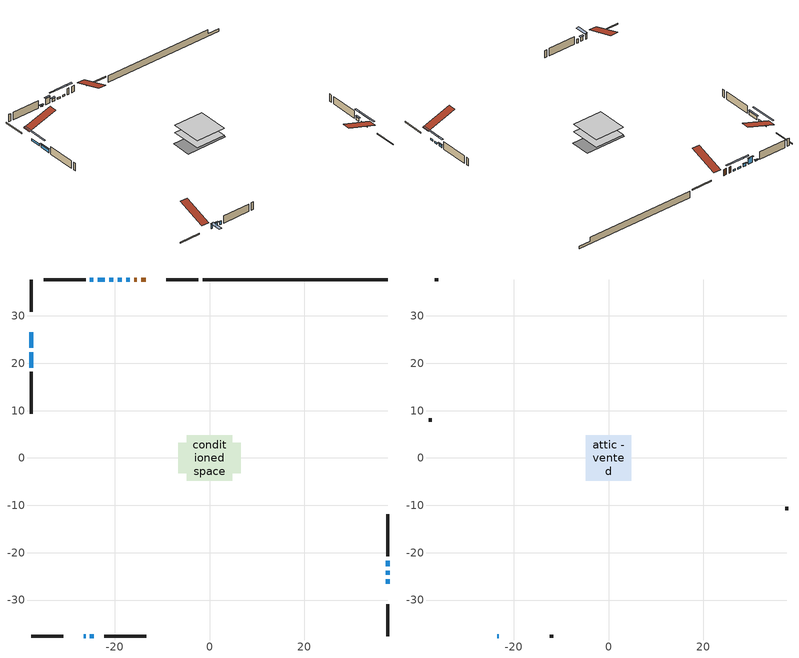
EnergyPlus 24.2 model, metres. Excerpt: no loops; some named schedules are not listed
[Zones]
conditioned space
 floor outside (Floor1 construction): -0.71,-0.71 -0.71,0.71 0.71,0.71 0.71,-0.71 z0.67
 floor adiabatic (AdiabaticFloorConstruction): -4.8,-4.8 -4.8,4.8 4.8,4.8 4.8,-4.8 z0.67
 floor foundation (Slab1 construction): -6.55,-3.2 -6.55,3.2 6.55,3.2 6.55,-3.2 z-1.46
 wall outside (RimJoist1 construction): -2.36,37.59 -9.09,37.59 / -37.59,-37.59 -30.86,-37.59 / -37.59,37.59 -37.59,30.86 / 37.59,-37.59 37.59,-30.86 z0.67:0.97
 wall outside (AdiabaticWallConstruction 1): -13.41,37.59 -14.42,37.59 / -15.34,37.59 -15.93,37.59 z0.67:2.7
 wall outside (AdiabaticWallConstruction): -26.53,-37.59 -26.17,-37.59 z0.67:2.2; -16.86,37.59 -17.57,37.59 / 37.59,-26.53 37.59,-25.61 / 37.59,-24.69 37.59,-23.77 / -18.5,37.59 -19.41,37.59 z0.67:1.18; -37.59,26.53 -37.59,23.28 z0.67:1.36; -25.25,-37.59 -24.43,-37.59 z0.67:1.94; -20.34,37.59 -21.21,37.59 z0.67:1.53; -22.13,37.59 -23.61,37.59 z0.67:2.65; -24.53,37.59 -25.25,37.59 z0.67:0.98; -37.59,22.35 -37.59,19.1 z0.67:1.79; 37.59,-22.84 37.59,-21.68 z0.67:1.56
 wall outside (Wall1 construction): -26.17,37.59 -35,37.59 / -22.2,-37.59 -13.38,-37.59 / -37.59,18.17 -37.59,9.35 / 37.59,-20.75 37.59,-11.92 z0.67:3.11
 wall foundation (FoundationWall1 construction): -1.43,37.59,-1.46 -1.43,37.59,0.67 33.69,37.59,0.67 33.69,37.59,-0.66 37.59,37.59,-0.66 37.59,37.59,-1.46
 window (WindowConstruction 6): -26.53,-37.59 -26.17,-37.59 z0.67:2.19
 window (WindowConstruction 7): -16.86,37.59 -17.57,37.59 z0.67:1.18
 window (WindowConstruction 8): -37.59,26.53 -37.59,23.28 z0.67:1.36
 window (WindowConstruction 9): 37.59,-26.53 37.59,-25.62 z0.67:1.18
 window (WindowConstruction 10): 37.59,-24.69 37.59,-23.77 z0.67:1.18
 window (WindowConstruction 11): -18.5,37.59 -19.41,37.59 z0.67:1.18
 window (WindowConstruction): -25.24,-37.59 -24.43,-37.59 z0.67:1.94
 window (WindowConstruction 1): -20.34,37.59 -21.2,37.59 z0.67:1.53
 window (WindowConstruction 2): -22.13,37.59 -23.61,37.59 z0.67:2.65
 window (WindowConstruction 3): -24.53,37.59 -25.25,37.59 z0.67:0.97
 window (WindowConstruction 4): -37.59,22.35 -37.59,19.1 z0.67:1.79
 window (WindowConstruction 5): 37.59,-22.84 37.59,-21.68 z0.67:1.56
 door (Door): -13.41,37.59 -14.42,37.59 z0.67:2.7
 door (Door 1): -15.34,37.59 -15.93,37.59 z0.67:2.7
 ceiling adiabatic (AdiabaticFloorConstruction): 4.8,-4.8 4.8,4.8 -4.8,4.8 -4.8,-4.8 z0.67
attic - vented
 floor to conditioned space (Floor2 construction Reversed): -4.81,-4.81 -4.81,4.81 4.81,4.81 4.81,-4.81 z3.11
 wall outside (AdiabaticWallConstruction): -23.5,-37.59 -23.13,-37.59 z0.67:1.89
 wall outside (Wall2 construction): -35.93,37.59 -36.66,37.59 / -12.45,-37.59 -11.72,-37.59 / -37.59,8.42 -37.59,7.69 / 37.59,-11 37.59,-10.26 z0.67:3.11
 window (WindowConstruction 12): -23.5,-37.59 -23.13,-37.59 z0.67:1.89
 roof outside (Roof1 construction): -12.48,37.59,3.11 -12.48,28.22,6.23 -10.02,28.22,6.23 -10.02,37.59,3.11; -27.46,-37.59,3.11 -27.46,-28.22,6.23 -29.93,-28.22,6.23 -29.93,-37.59,3.11; -37.59,27.46,3.11 -28.22,27.46,6.23 -28.22,29.93,6.23 -37.59,29.93,3.11; 37.59,-27.46,3.11 28.22,-27.46,6.23 28.22,-29.93,6.23 37.59,-29.93,3.11
shading: -25.87,-37.59 -26.83,-37.59 -26.83,-41.25 -25.87,-41.25 z2.49; -20.21,37.59 -14.22,37.59 -14.22,38 -20.21,38 z3.82; -37.59,20.64 -37.59,29.17 -38,29.17 -38,20.64 z4; 37.59,-22.98 37.59,-29.17 38,-29.17 38,-22.98 z3.82; 37.59,-21.13 37.59,-27.33 38,-27.33 38,-21.13 z3.82; -22.05,37.59 -15.86,37.59 -15.86,38 -22.05,38 z3.82; -24.23,-37.59 -25.45,-37.59 -25.45,-38 -24.23,-38 z2.14; -21.41,37.59 -20.14,37.59 -20.14,38 -21.41,38 z1.73; -23.81,37.59 -21.93,37.59 -21.93,38 -23.81,38 z2.85; -25.45,37.59 -24.33,37.59 -24.33,38 -25.45,38 z1.18; -37.59,18.9 -37.59,22.55 -38,22.55 -38,18.9 z1.99; 37.59,-21.48 37.59,-23.04 38,-23.04 38,-21.48 z1.76
[Building]
Building 1: Terrain=Suburbs
[Site:Location]
Toronto City Centre_ON: Latitude {deg}=43.63; Longitude {deg}=-79.39; Time Zone {hr}=-5; Elevation {m}=77; Keep Site Location Information=Yes
[Site:GroundTemperature:Shallow]
5.01852, 3.26908, 3.12898, 3.95918, 7.29196, 10.6092, 13.4851, 15.3069, 15.4617, 13.9799, 11.1774, 7.9619
[Site:WaterMainsTemperature]
Calculation Method=Schedule; Temperature Schedule=mains temperature schedule
[Material] Roughness=Rough; Thermal Absorptance=0.9
Name | Thickness {m} | Conductivity {W/m-K} | Density {kg/m3} | Specific Heat {J/kg-K} | Solar Absorptance | Visible Absorptance
asphalt or fiberglass shingles | 0.00635 | 0.162714 | 1121.4 | 1465.45 | 0.4 | 0.4
ceiling loosefill ins | 0.0846667 | 0.0480833 | 16.02 | 1046.75 | 0.7 | 0.7
ceiling stud and cavity | 0.1397 | 0.0812049 | 65.682 | 1177.47 | 0.7 | 0.7
concrete 4.0 in. | 0.1016 | 1.803125 | 2242.8 | 837.4 | 0.7 | 0.7
concrete 8.0 in. | 0.2032 | 1.803125 | 2242.8 | 837.4 | 0.7 | 0.7
door material | 0.04445 | 0.053851 | 512.64 | 1214.23 | 0.7 | 0.7
door material 1 | 0.04445 | 0.188738 | 512.64 | 1214.23 | 0.7 | 0.7
exterior vertical ins | 0.0183744 | 0.029427 | 32.04 | 1214.23 | 0.7 | 0.7
floor covering | 0.0127 | 0.0433444 | 54.468 | 1339.84 | 0.6 | 0.6
floor rigid ins | 0.051816 | 0.029427 | 32.04 | 1214.23 | 0.7 | 0.7
floor rigid ins 1; wall rigid ins | 0.512978 | 0.029427 | 32.04 | 1214.23 | 0.7 | 0.7
floor stud and cavity | 0.1397 | 0.426095 | 92.3553 | 1139.71 | 0.7 | 0.7
floor stud and cavity 1 | 0.1397 | 1.75129 | 37.0049 | 1207.88 | 0.7 | 0.7
furniture material conditioned space 1 | 0.1524 | 0.115458 | 640.8 | 1214.23 | 0.6 | 0.6
gypsum board | 0.0127 | 0.160291 | 801 | 837.4 | 0.6 | 0.6
gypsum board 1 | 0.0127 | 0.160291 | 801 | 837.4 | 0.7 | 0.7
osb sheathing 0.5 in. | 0.0127 | 0.115458 | 512.64 | 1214.23 | 0.7 | 0.7
osb sheathing 0.75 in. | 0.01905 | 0.115458 | 512.64 | 1214.23 | 0.7 | 0.7
osb sheathing 2.0 in. | 0.0508 | 0.115458 | 512.64 | 1214.23 | 0.7 | 0.7
rim joist stud and cavity | 0.0508 | 0.0293316 | 125.044 | 1163.47 | 0.6 | 0.6
wall stud and cavity | 0.1397 | 0.0935595 | 139.0536 | 1170.24 | 0.7 | 0.7
wall stud and cavity 1 | 0.0889 | 6.1454 | 50.32683 | 1063.81 | 0.6 | 0.6
wall stud and cavity 2 | 0.0889 | 0.380278 | 52.3479 | 1209.89 | 0.7 | 0.7
wall stud and cavity 3 | 0.0889 | 0.391764 | 83.0341 | 1211.67 | 0.7 | 0.7
wood siding | 0.0254 | 0.102417 | 544.68 | 1172.36 | 0.4 | 0.4
wood siding 1 | 0.00254 | 0.102417 | 544.68 | 1172.36 | 0.4 | 0.4
wood siding 2; wood siding 3; wood siding 4 | 0.0254 | 0.102417 | 544.68 | 1172.36 | 0.7 | 0.7
[WindowMaterial:SimpleGlazingSystem]
Name | U-Factor {W/m2-K} | Solar Heat Gain Coefficient
WindowMaterial | 2.16105 | 0.5
WindowMaterial 1 | 2.21499 | 0.46
WindowMaterial 10 | 5.55536 | 0.6
WindowMaterial 11 | 5.2794 | 0.67
WindowMaterial 2 | 2.79301 | 0.57
WindowMaterial 3 | 2.40577 | 0.29
WindowMaterial 4 | 2.74929 | 0.58
WindowMaterial 5 | 2.16218 | 0.5
WindowMaterial 6 | 4.71671 | 0.63
WindowMaterial 7 | 2.31265 | 0.38
WindowMaterial 8 | 2.74361 | 0.53
WindowMaterial 9 | 3.01388 | 0.48
[Construction]
AdiabaticFloorConstruction: floor stud and cavity 1, floor rigid ins 1, osb sheathing 0.75 in., floor covering
AdiabaticWallConstruction: wood siding 3, wall rigid ins, wall stud and cavity 2, gypsum board
AdiabaticWallConstruction 1: wood siding 4, wall rigid ins, wall stud and cavity 2, gypsum board
Door: door material
Door 1: door material 1
Floor1 construction: floor stud and cavity, floor rigid ins, osb sheathing 0.75 in., floor covering
Floor2 construction Reversed: gypsum board, ceiling stud and cavity, ceiling loosefill ins
FoundationWall1 construction: concrete 8.0 in., gypsum board 1
furniture construction conditioned space 1: furniture material conditioned space 1
PartitionWallConstruction: gypsum board, wall stud and cavity 3, gypsum board
RimJoist1 construction: wood siding 2, osb sheathing 2.0 in., rim joist stud and cavity
Roof1 construction: asphalt or fiberglass shingles
Slab1 construction: concrete 4.0 in.
Wall1 construction: wood siding, osb sheathing 0.5 in., wall stud and cavity, gypsum board
Wall2 construction: wood siding 1, wall stud and cavity 1
WindowConstruction: WindowMaterial
WindowConstruction 1: WindowMaterial 1
WindowConstruction 10: WindowMaterial 10
WindowConstruction 11; WindowConstruction 9: WindowMaterial 9
WindowConstruction 12: WindowMaterial 11
WindowConstruction 2: WindowMaterial 2
WindowConstruction 3: WindowMaterial 3
WindowConstruction 4: WindowMaterial 4
WindowConstruction 5: WindowMaterial 5
WindowConstruction 6: WindowMaterial 6
WindowConstruction 7: WindowMaterial 7
WindowConstruction 8: WindowMaterial 8
[Zone] Multiplier=1; Part of Total Floor Area=Yes
Name | Volume {m3}
attic - vented | 46.9108
conditioned space | 456.9
[Space]
Name | Zone | Volume {m3}
attic - vented 1 | attic - vented | 46.9108
conditioned space 1 | conditioned space | 456.9
[ZoneInfiltration:EffectiveLeakageArea]
infil attic - vented 1: Zone or Space=attic - vented 1; Schedule=Always On Discrete; Effective Air Leakage Area {cm2}=3896; Stack Coefficient=0.000386843; Wind Coefficient=1.32889e-05
[ZoneMixing]
whole house fan mix: Zone or Space=attic - vented; Schedule=Always On Continuous; Design Flow Rate Calculation Method=Flow/Zone; Design Flow Rate {m3/s}=0; Source Zone or Space=conditioned space
[SurfaceProperty:ExposedFoundationPerimeter]
Slab1: Exposed Perimeter Calculation Method=TotalExposedPerimeter; Total Exposed Perimeter {m}=39.015
[InternalMass] Zone or ZoneList=conditioned space; Space or SpaceList=conditioned space 1
Name | Construction | Surface Area {m2}
furniture mass conditioned space 1 | furniture construction conditioned space 1 | 71.1721
partition wall mass | PartitionWallConstruction | 177.93
[Lights]
interior lighting: Zone or ZoneList or Space or SpaceList=conditioned space 1; Schedule=interior lighting schedule; Design Level Calculation Method=LightingLevel; Lighting Level {W}=343.2; Return Air Fraction=0; Fraction Radiant=0.6; Fraction Visible=0.2; Fraction Replaceable=1
[People]
occupants: Zone or ZoneList or Space or SpaceList=conditioned space 1; Number of People Schedule=occupants schedule; Number of People Calculation Method=People; Number of People=3; Fraction Radiant=0.314171; Sensible Heat Fraction=0.56303; Activity Level Schedule=occupants activity schedule; Carbon Dioxide Generation Rate {m3/s-W}=0; Enable ASHRAE 55 Comfort Warnings=No; Mean Radiant Temperature Calculation Type=EnclosureAveraged
[ElectricEquipment] Zone or ZoneList or Space or SpaceList=conditioned space 1; Design Level Calculation Method=EquipmentLevel
Name | Schedule | Design Level {W} | Fraction Latent | Fraction Radiant | Fraction Lost
clothes dryer | clothes dryer schedule | 140.772 | 0.015 | 0.081 | 0.85
clothes washer | clothes washer schedule | 32.1985 | 0.03 | 0.162 | 0.7
cooking range | cooking range schedule | 215.147 | 0.08 | 0.432 | 0.2
dishwasher | dishwasher schedule | 66.8632 | 0.3 | 0.18 | 0.4
fridge | fridge schedule | 72.9452 | 0 | 0.6 | 0
mech vent house fan | mech vent house fan schedule | 0 | 0 | 0 | 1
mech vent house fan cfis | mech vent house fan cfis schedule | 0 | 0 | 0 | 0
misc plug loads | misc plug loads schedule | 494.7 | 0.045 | 0.513 | 0.1
whole house fan | Always On Discrete | 0 | 0 | 0 | 1
[OtherEquipment] Zone or ZoneList or Space or SpaceList=conditioned space 1; Design Level Calculation Method=EquipmentLevel
Name | Fuel Type | Schedule | Design Level {W} | Fraction Latent | Fraction Radiant | Fraction Lost
clothes dryer 1 | Electricity | clothes dryer schedule | 0 | 0.015 | 0.081 | 0.85
cooking range 1 | Electricity | cooking range schedule | 0 | 0.08 | 0.432 | 0.2
general water use latent | None | general water use schedule | 62.594 | 1 | 0 | 0
general water use sensible | None | general water use schedule | -61.6891 | 0 | 0.6 | 0
mech vent house fan latent load | None | Always On Discrete | 0 | 1 | 0 | 0
mech vent house fan sensible load | None | Always On Discrete | 0 | 0 | 0 | 0
water heater energy adjustment1 | NaturalGas | Always On Discrete | 0.01 | 0 | 0 | 1
[ZoneInfiltration:DesignFlowRate] Zone or ZoneList or Space or SpaceList=conditioned space 1; Schedule=Always On Discrete; Design Flow Rate Calculation Method=Flow/Zone; Design Flow Rate {m3/s}=0
infil flow; natural vent flow; whole house fan flow
[AvailabilityManager:Scheduled]
central ac and furnace airloop Availability Manager: Schedule=Always On Discrete
[Foundation:Kiva]
Foundation Kiva 1: Initial Indoor Air Temperature {C}=18; Wall Height Above Grade {m}=0.670011; Wall Depth Below Slab {m}=0.2032; Custom Block Material Name 1=exterior vertical ins; Custom Block Depth 1 {m}=2.13; Custom Block X Position 1 {m}=0.2159; Custom Block Z Position 1 {m}=0
[Foundation:Kiva:Settings]
Soil Conductivity {W/m-K}=0.849921; Soil Density {kg/m3}=1842.3; Soil Specific Heat {J/kg-K}=418.7; Ground Solar Absorptivity=0.9; Ground Thermal Absorptivity=0.9; Ground Surface Roughness {m}=0.03; Far-Field Width {m}=40; Deep-Ground Boundary Condition=ZeroFlux; Deep-Ground Depth {m}=40; Minimum Cell Dimension {m}=0.2; Maximum Cell Growth Coefficient=3; Simulation Timestep=Timestep
[Exterior:Lights]
exterior lighting: Schedule=exterior lighting schedule; Design Level {W}=75.6
[EnergyManagementSystem:GlobalVariable]
central_ac_and_furnace_airloop_Fan_RTF
infil_program_Qfan
infil_program_Qinf
natural_vent_program_Qnv
natural_vent_program_Qwhf
[EnergyManagementSystem:Sensor]
Name | Output:Variable or Output:Meter Index Key | Output:Variable or Output:Meter
airflow_gain | infil flow | Infiltration Sensible Heat Gain Energy
airflow_gain_1 | natural vent flow | Infiltration Sensible Heat Gain Energy
airflow_gain_2 | whole house fan flow | Infiltration Sensible Heat Gain Energy
airflow_loss | infil flow | Infiltration Sensible Heat Loss Energy
airflow_loss_1 | natural vent flow | Infiltration Sensible Heat Loss Energy
airflow_loss_2 | whole house fan flow | Infiltration Sensible Heat Loss Energy
clg_load_cond |  | Cooling:EnergyTransfer:Zone:CONDITIONED SPACE
clg_sp_s; clg_sp_s_1 | cooling setpoint | Schedule Value
clothes_dryer_exhaust_0_sch_s | clothes dryer exhaust 0 schedule | Schedule Value
cool_season | cooling season schedule | Schedule Value
htg_load_cond |  | Heating:EnergyTransfer:Zone:CONDITIONED SPACE
htg_sp_s; htg_sp_s_1 | heating setpoint | Schedule Value
ig_ee_conv | clothes dryer | Electric Equipment Convective Heating Energy
ig_ee_conv_2 | cooking range | Electric Equipment Convective Heating Energy
ig_ee_conv_4 | fridge | Electric Equipment Convective Heating Energy
ig_ee_conv_5 | misc plug loads | Electric Equipment Convective Heating Energy
ig_ee_conv_6 | whole house fan | Electric Equipment Convective Heating Energy
ig_ee_rad | clothes dryer | Electric Equipment Radiant Heating Energy
ig_ee_rad_2 | cooking range | Electric Equipment Radiant Heating Energy
ig_ee_rad_4 | fridge | Electric Equipment Radiant Heating Energy
ig_ee_rad_5 | misc plug loads | Electric Equipment Radiant Heating Energy
ig_ee_rad_6 | whole house fan | Electric Equipment Radiant Heating Energy
ig_lgt_conv | interior lighting | Lights Convective Heating Energy
ig_lgt_rad | interior lighting | Lights Radiant Heating Energy
ig_lgt_vis | interior lighting | Lights Visible Radiation Heating Energy
ig_oe_conv | clothes dryer 1 | Other Equipment Convective Heating Energy
ig_oe_conv_1 | cooking range 1 | Other Equipment Convective Heating Energy
ig_oe_conv_2 | general water use latent | Other Equipment Convective Heating Energy
ig_oe_conv_3 | general water use sensible | Other Equipment Convective Heating Energy
ig_oe_conv_4 | water heater energy adjustment1 | Other Equipment Convective Heating Energy
ig_oe_rad | clothes dryer 1 | Other Equipment Radiant Heating Energy
ig_oe_rad_1 | cooking range 1 | Other Equipment Radiant Heating Energy
ig_oe_rad_2 | general water use latent | Other Equipment Radiant Heating Energy
ig_oe_rad_3 | general water use sensible | Other Equipment Radiant Heating Energy
ig_oe_rad_4 | water heater energy adjustment1 | Other Equipment Radiant Heating Energy
ig_ppl_conv | occupants | People Convective Heating Energy
ig_ppl_rad | occupants | People Radiant Heating Energy
im_conv | furniture mass conditioned space 1 | Surface Inside Face Convection Heat Gain Energy
im_conv_1 | partition wall mass | Surface Inside Face Convection Heat Gain Energy
im_ig | furniture mass conditioned space 1 | Surface Inside Face Internal Gains Radiation Heat Gain Energy
im_ig_1 | partition wall mass | Surface Inside Face Internal Gains Radiation Heat Gain Energy
im_lgt | furniture mass conditioned space 1 | Surface Inside Face Lights Radiation Heat Gain Energy
im_lgt_1 | partition wall mass | Surface Inside Face Lights Radiation Heat Gain Energy
im_sol | furniture mass conditioned space 1 | Surface Inside Face Solar Radiation Heat Gain Energy
im_sol_1 | partition wall mass | Surface Inside Face Solar Radiation Heat Gain Energy
im_surf | furniture mass conditioned space 1 | Surface Inside Face Net Surface Thermal Radiation Heat Gain Energy
im_surf_1 | partition wall mass | Surface Inside Face Net Surface Thermal Radiation Heat Gain Energy
mv_conv | mech vent house fan | Electric Equipment Convective Heating Energy
mv_conv_1 | mech vent house fan cfis | Electric Equipment Convective Heating Energy
mv_conv_2 | mech vent house fan latent load | Other Equipment Convective Heating Energy
mv_conv_3 | mech vent house fan sensible load | Other Equipment Convective Heating Energy
mv_rad | mech vent house fan | Electric Equipment Radiant Heating Energy
mv_rad_1 | mech vent house fan cfis | Electric Equipment Radiant Heating Energy
mv_rad_2 | mech vent house fan latent load | Other Equipment Radiant Heating Energy
mv_rad_3 | mech vent house fan sensible load | Other Equipment Radiant Heating Energy
natural_vent_s | natural vent schedule | Schedule Value
out_pb_s |  | Site Outdoor Air Barometric Pressure
out_wt_s |  | Site Outdoor Air Humidity Ratio
site_vw_s |  | Site Wind Speed
ss_back_out | Window1 | Surface Window Shortwave from Zone Back Out Window Heat Transfer Rate
ss_back_out_1 | Window10 | Surface Window Shortwave from Zone Back Out Window Heat Transfer Rate
ss_back_out_10 | Window6 | Surface Window Shortwave from Zone Back Out Window Heat Transfer Rate
ss_back_out_11 | Window8 | Surface Window Shortwave from Zone Back Out Window Heat Transfer Rate
ss_back_out_2 | Window11 | Surface Window Shortwave from Zone Back Out Window Heat Transfer Rate
ss_back_out_3 | Window13 | Surface Window Shortwave from Zone Back Out Window Heat Transfer Rate
ss_back_out_4 | Window14 | Surface Window Shortwave from Zone Back Out Window Heat Transfer Rate
ss_back_out_5 | Window15 | Surface Window Shortwave from Zone Back Out Window Heat Transfer Rate
ss_back_out_6 | Window2 | Surface Window Shortwave from Zone Back Out Window Heat Transfer Rate
ss_back_out_7 | Window3 | Surface Window Shortwave from Zone Back Out Window Heat Transfer Rate
ss_back_out_8 | Window4 | Surface Window Shortwave from Zone Back Out Window Heat Transfer Rate
ss_back_out_9 | Window5 | Surface Window Shortwave from Zone Back Out Window Heat Transfer Rate
ss_conv | Door1 | Surface Inside Face Convection Heat Gain Energy
ss_conv_1 | Door2 | Surface Inside Face Convection Heat Gain Energy
ss_conv_10 | Window4 | Surface Inside Face Convection Heat Gain Energy
ss_conv_11 | Window5 | Surface Inside Face Convection Heat Gain Energy
ss_conv_12 | Window6 | Surface Inside Face Convection Heat Gain Energy
ss_conv_13 | Window8 | Surface Inside Face Convection Heat Gain Energy
ss_conv_2 | Window1 | Surface Inside Face Convection Heat Gain Energy
ss_conv_3 | Window10 | Surface Inside Face Convection Heat Gain Energy
ss_conv_4 | Window11 | Surface Inside Face Convection Heat Gain Energy
ss_conv_5 | Window13 | Surface Inside Face Convection Heat Gain Energy
ss_conv_6 | Window14 | Surface Inside Face Convection Heat Gain Energy
ss_conv_7 | Window15 | Surface Inside Face Convection Heat Gain Energy
ss_conv_8 | Window2 | Surface Inside Face Convection Heat Gain Energy
ss_conv_9 | Window3 | Surface Inside Face Convection Heat Gain Energy
ss_ig | Door1 | Surface Inside Face Internal Gains Radiation Heat Gain Energy
ss_ig_1 | Door2 | Surface Inside Face Internal Gains Radiation Heat Gain Energy
ss_ig_10 | Window4 | Surface Inside Face Internal Gains Radiation Heat Gain Energy
ss_ig_11 | Window5 | Surface Inside Face Internal Gains Radiation Heat Gain Energy
ss_ig_12 | Window6 | Surface Inside Face Internal Gains Radiation Heat Gain Energy
ss_ig_13 | Window8 | Surface Inside Face Internal Gains Radiation Heat Gain Energy
ss_ig_2 | Window1 | Surface Inside Face Internal Gains Radiation Heat Gain Energy
ss_ig_3 | Window10 | Surface Inside Face Internal Gains Radiation Heat Gain Energy
ss_ig_4 | Window11 | Surface Inside Face Internal Gains Radiation Heat Gain Energy
ss_ig_5 | Window13 | Surface Inside Face Internal Gains Radiation Heat Gain Energy
ss_ig_6 | Window14 | Surface Inside Face Internal Gains Radiation Heat Gain Energy
ss_ig_7 | Window15 | Surface Inside Face Internal Gains Radiation Heat Gain Energy
ss_ig_8 | Window2 | Surface Inside Face Internal Gains Radiation Heat Gain Energy
ss_ig_9 | Window3 | Surface Inside Face Internal Gains Radiation Heat Gain Energy
ss_lgt | Door1 | Surface Inside Face Lights Radiation Heat Gain Energy
ss_lgt_1 | Door2 | Surface Inside Face Lights Radiation Heat Gain Energy
ss_sol | Door1 | Surface Inside Face Solar Radiation Heat Gain Energy
ss_sol_1 | Door2 | Surface Inside Face Solar Radiation Heat Gain Energy
ss_surf | Door1 | Surface Inside Face Net Surface Thermal Radiation Heat Gain Energy
ss_surf_1 | Door2 | Surface Inside Face Net Surface Thermal Radiation Heat Gain Energy
ss_surf_10 | Window4 | Surface Inside Face Net Surface Thermal Radiation Heat Gain Energy
ss_surf_11 | Window5 | Surface Inside Face Net Surface Thermal Radiation Heat Gain Energy
ss_surf_12 | Window6 | Surface Inside Face Net Surface Thermal Radiation Heat Gain Energy
ss_surf_13 | Window8 | Surface Inside Face Net Surface Thermal Radiation Heat Gain Energy
ss_surf_2 | Window1 | Surface Inside Face Net Surface Thermal Radiation Heat Gain Energy
ss_surf_3 | Window10 | Surface Inside Face Net Surface Thermal Radiation Heat Gain Energy
ss_surf_4 | Window11 | Surface Inside Face Net Surface Thermal Radiation Heat Gain Energy
ss_surf_5 | Window13 | Surface Inside Face Net Surface Thermal Radiation Heat Gain Energy
ss_surf_6 | Window14 | Surface Inside Face Net Surface Thermal Radiation Heat Gain Energy
ss_surf_7 | Window15 | Surface Inside Face Net Surface Thermal Radiation Heat Gain Energy
ss_surf_8 | Window2 | Surface Inside Face Net Surface Thermal Radiation Heat Gain Energy
ss_surf_9 | Window3 | Surface Inside Face Net Surface Thermal Radiation Heat Gain Energy
ss_trans_in | Window1 | Surface Window Transmitted Solar Radiation Rate
ss_trans_in_1 | Window10 | Surface Window Transmitted Solar Radiation Rate
ss_trans_in_10 | Window6 | Surface Window Transmitted Solar Radiation Rate
ss_trans_in_11 | Window8 | Surface Window Transmitted Solar Radiation Rate
ss_trans_in_2 | Window11 | Surface Window Transmitted Solar Radiation Rate
ss_trans_in_3 | Window13 | Surface Window Transmitted Solar Radiation Rate
ss_trans_in_4 | Window14 | Surface Window Transmitted Solar Radiation Rate
ss_trans_in_5 | Window15 | Surface Window Transmitted Solar Radiation Rate
ss_trans_in_6 | Window2 | Surface Window Transmitted Solar Radiation Rate
ss_trans_in_7 | Window3 | Surface Window Transmitted Solar Radiation Rate
ss_trans_in_8 | Window4 | Surface Window Transmitted Solar Radiation Rate
ss_trans_in_9 | Window5 | Surface Window Transmitted Solar Radiation Rate
ss_trans_out | Window1 | Surface Inside Face Initial Transmitted Diffuse Transmitted Out Window Solar Radiation Rate
ss_trans_out_1 | Window10 | Surface Inside Face Initial Transmitted Diffuse Transmitted Out Window Solar Radiation Rate
ss_trans_out_10 | Window6 | Surface Inside Face Initial Transmitted Diffuse Transmitted Out Window Solar Radiation Rate
ss_trans_out_11 | Window8 | Surface Inside Face Initial Transmitted Diffuse Transmitted Out Window Solar Radiation Rate
ss_trans_out_2 | Window11 | Surface Inside Face Initial Transmitted Diffuse Transmitted Out Window Solar Radiation Rate
ss_trans_out_3 | Window13 | Surface Inside Face Initial Transmitted Diffuse Transmitted Out Window Solar Radiation Rate
ss_trans_out_4 | Window14 | Surface Inside Face Initial Transmitted Diffuse Transmitted Out Window Solar Radiation Rate
ss_trans_out_5 | Window15 | Surface Inside Face Initial Transmitted Diffuse Transmitted Out Window Solar Radiation Rate
ss_trans_out_6 | Window2 | Surface Inside Face Initial Transmitted Diffuse Transmitted Out Window Solar Radiation Rate
ss_trans_out_7 | Window3 | Surface Inside Face Initial Transmitted Diffuse Transmitted Out Window Solar Radiation Rate
ss_trans_out_8 | Window4 | Surface Inside Face Initial Transmitted Diffuse Transmitted Out Window Solar Radiation Rate
ss_trans_out_9 | Window5 | Surface Inside Face Initial Transmitted Diffuse Transmitted Out Window Solar Radiation Rate
s_conv | Floor1 | Surface Inside Face Convection Heat Gain Energy
s_conv_1 | Floor2 | Surface Inside Face Convection Heat Gain Energy
s_conv_10 | Wall1:0 | Surface Inside Face Convection Heat Gain Energy
